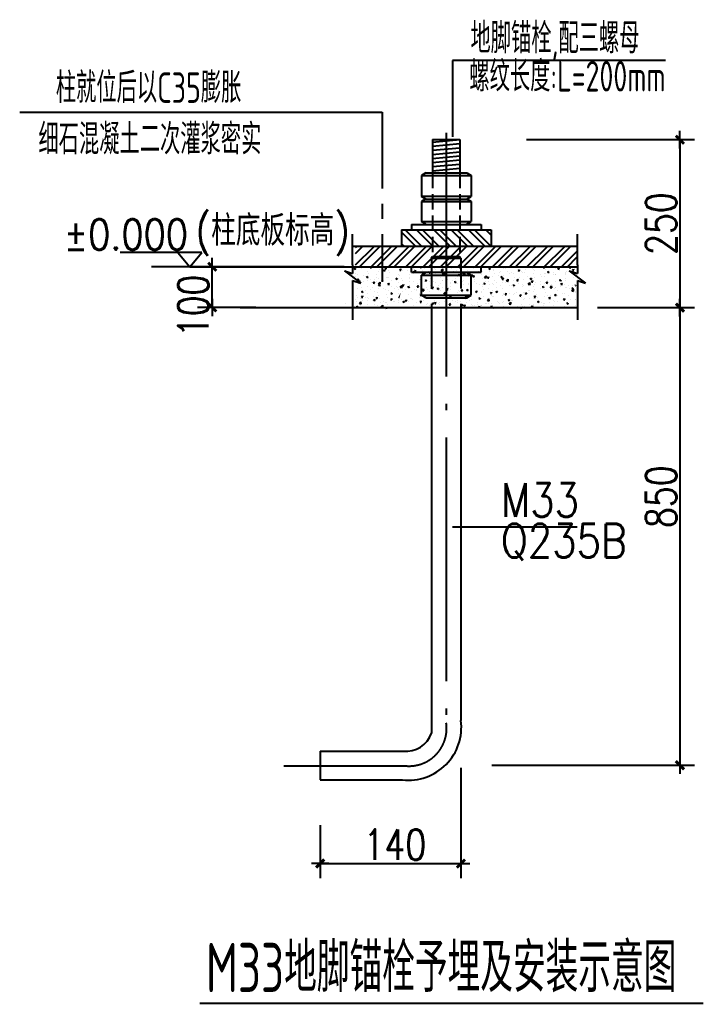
# Model space of a CAD drawing. Extents: x 2303022 to 2899168, y 17226141 to 18257813.
# Drawn here: x 2630434 to 2641665, y 18082019 to 18098175 of the extents above; entities that cross this region are included whole.
import ezdxf
from ezdxf.enums import TextEntityAlignment as Align

# ---------------------------------------------------------------- set-up
doc = ezdxf.new("R2010")
doc.units = 0
doc.header["$LTSCALE"] = 1000
doc.header["$MEASUREMENT"] = 0
for name, pattern in [('CENTER', [2, 1.25, -0.25, 0.25, -0.25]), ('CENTER3', [5, 4, -0.45, 0.1, -0.45]), ('DASH', [0.35, 0.25, -0.1]), ('DASHED', [0.75, 0.5, -0.25])]:
    doc.linetypes.add(name, pattern=pattern)
for name, color, linetype in [('1', 7, 'Continuous'), ('9', 7, 'Continuous'), ('DIMS', 3, 'Continuous'), ('HIDEN', 5, 'DASHED'), ('LAYER3', 3, 'CENTER'), ('PUB_DIM', 161, 'Continuous'), ('PUB_TEXT', 7, 'Continuous')]:
    doc.layers.add(name, color=color, linetype=linetype)
doc.styles.add('_HZDX', font='txt.shx', dxfattribs={"width": 0.8, "bigfont": 'HZDX.shx'})
doc.styles.add('_HZTXT', font='txt.shx', dxfattribs={"width": 0.8, "bigfont": 'hztxt.shx'})
doc.styles.add('TSSD_REIN', font='tssdeng.shx', dxfattribs={"width": 0.7, "bigfont": 'tssdchn.shx'})

# ---------------------------------------------------------------- blocks, each defined once
blk = doc.blocks.new('_DIMX')
blk.add_line((-150, 0), (150, 0))
at = {"const_width": 50}
blk.add_lwpolyline([(-70, -70), (70, 70)], dxfattribs=at)
blk = doc.blocks.new('*X26')
at = {"color": 0}
for p, q in [((371.2, 714.86), (374.74, 718.39)), ((371.2, 717.69), (371.91, 718.39)), ((372.15, 714.39), (376.15, 718.39)), ((374.98, 714.39), (378.98, 718.39)), ((376.4, 714.39), (380.4, 718.39)), ((379.23, 714.39), (383.23, 718.39)), ((380.64, 714.39), (384.64, 718.39)), ((383.47, 714.39), (387.47, 718.39)), ((384.88, 714.39), (388.88, 718.39)), ((387.71, 714.39), (391.71, 718.39)), ((389.13, 714.39), (393.13, 718.39)), ((391.95, 714.39), (393.2, 715.64))]:
    blk.add_line(p, q, dxfattribs=at)
blk = doc.blocks.new('*X25')
at = {"color": 0}
for p, q in [((405.35, 732.04), (409.83, 736.51)), ((405.35, 736.28), (405.59, 736.51)), ((405.35, 734.87), (407, 736.51)), ((406.24, 731.51), (411.24, 736.51)), ((409.07, 731.51), (414.07, 736.51)), ((410.49, 731.51), (415.49, 736.51)), ((413.31, 731.51), (418.31, 736.51)), ((414.73, 731.51), (419.73, 736.51)), ((417.56, 731.51), (422.56, 736.51)), ((418.97, 731.51), (423.97, 736.51)), ((421.8, 731.51), (426.8, 736.51)), ((423.21, 731.51), (428.21, 736.51)), ((426.04, 731.51), (431.04, 736.51)), ((427.46, 731.51), (432.46, 736.51)), ((430.29, 731.51), (435.29, 736.51)), ((431.7, 731.51), (436.7, 736.51)), ((434.53, 731.51), (439.53, 736.51)), ((435.94, 731.51), (440.94, 736.51)), ((438.77, 731.51), (443.77, 736.51)), ((440.18, 731.51), (445.18, 736.51)), ((443.01, 731.51), (448.01, 736.51)), ((444.43, 731.51), (449.43, 736.51)), ((447.26, 731.51), (452.26, 736.51)), ((448.67, 731.51), (453.67, 736.51)), ((451.5, 731.51), (456.5, 736.51)), ((452.91, 731.51), (457.91, 736.51)), ((455.74, 731.51), (459.66, 735.43)), ((457.16, 731.51), (459.66, 734.01))]:
    blk.add_line(p, q, dxfattribs=at)
blk = doc.blocks.new('ARROW')
at = {"layer": 'DIMS'}
blk.add_solid([(0, 0), (1.5, 0.2), (1.5, -0.2)], dxfattribs=at)
blk = doc.blocks.new('BROKENTAG')
at = {"layer": 'DIMS'}
for p, q in [((-0.85, 0), (-3, 0)), ((1.5, 2), (-1.5, -2)), ((-0.85, 0), (-1.5, -2)), ((1.5, 2), (0.85, 0)), ((3, 0), (0.85, 0))]:
    blk.add_line(p, q, dxfattribs=at)

msp = doc.modelspace()

# ---------------------------------------------------------------- linework, layer by layer
at = {"color": 0}
for p, q in [((2635922, 18094086.4), (2635945.4, 18094095.4)), ((2635922, 18094086.4), (2635938.6, 18094075.2)), ((2635938.7, 18094075.2), (2635945.4, 18094095.4)), ((2635980.4, 18094101.9), (2635980.4, 18094101.9)), ((2636035.9, 18094087.8), (2636035.9, 18094087.8)), ((2636053.5, 18094109.9), (2636053.5, 18094109.9)), ((2636162.8, 18094104.5), (2636162.8, 18094104.5)), ((2636188.1, 18094107.3), (2636190.5, 18094110.1)), ((2636188.1, 18094107.3), (2636208.1, 18094105.5)), ((2636208.1, 18094105.5), (2636207.3, 18094110.1)), ((2636428.3, 18094086.2), (2636444.4, 18094105.5)), ((2636428.3, 18094086.2), (2636448.3, 18094084.5)), ((2636448.3, 18094084.5), (2636444.5, 18094105.5)), ((2636524.3, 18094103.4), (2636524.3, 18094103.4)), ((2636663.2, 18094084.2), (2636663.2, 18094084.2)), ((2636668.5, 18094065.2), (2636684.6, 18094084.5)), ((2636688.5, 18094063.4), (2636684.7, 18094084.4)), ((2636713.7, 18094104.1), (2636713.7, 18094104.1)), ((2636832.4, 18094105.6), (2636832.4, 18094105.6)), ((2636892.5, 18094096.5), (2636892.5, 18094096.5)), ((2637011.8, 18094110.1), (2637019.4, 18094108.9)), ((2637019.4, 18094108.9), (2637019.3, 18094110.1)), ((2637071.3, 18094088.9), (2637071.3, 18094088.9)), ((2637238.1, 18094086.8), (2637238.1, 18094086.8)), ((2637347, 18094058.1), (2637373.1, 18094085.3)), ((2637376.8, 18094053.4), (2637373.1, 18094085.2)), ((2637517.3, 18094089.4), (2637517.3, 18094089.4)), ((2637652.9, 18094110.1), (2637663.8, 18094102.7)), ((2637663.9, 18094102.7), (2637666.3, 18094110.1)), ((2637886.7, 18094090.5), (2637886.7, 18094090.5)), ((2637970.6, 18094101.6), (2637970.6, 18094101.6)), ((2638128.4, 18094087.2), (2638151.9, 18094096.2)), ((2638128.4, 18094087.2), (2638145.1, 18094075.9)), ((2638145.1, 18094075.9), (2638151.9, 18094096.1)), ((2638369.3, 18094093), (2638369.3, 18094093)), ((2638396.1, 18094088.1), (2638396.1, 18094088.1)), ((2638853.6, 18094097.3), (2638853.6, 18094097.3)), ((2639024, 18094107), (2639026.6, 18094110.1)), ((2639024, 18094107), (2639044, 18094105.2)), ((2639044.1, 18094105.2), (2639043.2, 18094110.1)), ((2639226.2, 18094100.4), (2639226.2, 18094100.4)), ((2639264.2, 18094086), (2639280.3, 18094105.2)), ((2639264.2, 18094086), (2639284.2, 18094084.2)), ((2639284.3, 18094084.2), (2639280.4, 18094105.2)), ((2639447, 18094107.2), (2639449.8, 18094110.1)), ((2639447, 18094107.2), (2639476.8, 18094102.5)), ((2639476.8, 18094102.5), (2639476, 18094110.1)), ((2639504.4, 18094064.9), (2639520.5, 18094084.2)), ((2639524.5, 18094063.2), (2639520.6, 18094084.2)), ((2635933.5, 18093963.1), (2635933.5, 18093963.1)), ((2635938.4, 18094002.8), (2635938.4, 18094002.8)), ((2635947.8, 18093955.8), (2635947.8, 18093955.8)), ((2635952.1, 18094076.8), (2635952.1, 18094076.8)), ((2635961.8, 18093898.2), (2635987.9, 18093925.3)), ((2635976.3, 18093990.5), (2635976.3, 18093990.5)), ((2635991.6, 18093893.5), (2635987.9, 18093925.3)), ((2636074.7, 18093972.5), (2636074.7, 18093972.5)), ((2636112.2, 18093955.6), (2636112.2, 18093955.6)), ((2636121.9, 18093951.6), (2636145.3, 18093960.6)), ((2636121.9, 18093951.6), (2636138.5, 18093940.4)), ((2636133.7, 18094036.3), (2636133.7, 18094036.3)), ((2636138.6, 18093940.3), (2636145.3, 18093960.6)), ((2636148.2, 18094014), (2636148.2, 18094014)), ((2636286.2, 18094000.3), (2636286.2, 18094000.3)), ((2636291, 18093948), (2636291, 18093948)), ((2636313.3, 18093924), (2636313.3, 18093924)), ((2636317.4, 18094035.5), (2636317.4, 18094035.5)), ((2636329, 18094069.9), (2636329, 18094069.9)), ((2636370, 18094011.3), (2636370, 18094011.3)), ((2636403.2, 18094059.6), (2636426.7, 18094068.6)), ((2636403.2, 18094059.6), (2636419.9, 18094048.4)), ((2636419.9, 18094048.4), (2636426.7, 18094068.6)), ((2636456.9, 18093952.7), (2636456.9, 18093952.7)), ((2636469.8, 18093940.5), (2636469.8, 18093940.5)), ((2636487.2, 18093949.1), (2636487.2, 18093949.1)), ((2636491.3, 18094060.6), (2636491.3, 18094060.6)), ((2636496.8, 18094028), (2636496.8, 18094028)), ((2636603.1, 18093924.8), (2636626.6, 18093933.8)), ((2636603.1, 18093924.8), (2636619.8, 18093913.5)), ((2636619.8, 18093913.5), (2636626.6, 18093933.8)), ((2636620.2, 18093923.8), (2636620.2, 18093923.8)), ((2636648.5, 18093932.9), (2636648.5, 18093932.9)), ((2636652.2, 18093986.2), (2636652.2, 18093986.2)), ((2636659.2, 18093972.7), (2636659.2, 18093972.7)), ((2636668.5, 18094065.2), (2636688.5, 18094063.5)), ((2636704.1, 18093934.8), (2636704.1, 18093934.8)), ((2636708.3, 18094055.9), (2636708.3, 18094055.9)), ((2636792.2, 18094066.9), (2636792.2, 18094066.9)), ((2636827.3, 18093925.4), (2636827.3, 18093925.4)), ((2636828.3, 18093994.1), (2636828.3, 18093994.1)), ((2636830.9, 18093951.5), (2636830.9, 18093951.5)), ((2636847.5, 18094019.7), (2636847.5, 18094019.7)), ((2636884.5, 18094032.8), (2636908, 18094041.8)), ((2636884.5, 18094032.8), (2636901.2, 18094021.6)), ((2636901.2, 18094021.5), (2636908, 18094041.8)), ((2636908.7, 18094044.2), (2636924.8, 18094063.4)), ((2636908.7, 18094044.2), (2636928.7, 18094042.5)), ((2636919, 18094083.6), (2636919, 18094083.6)), ((2636928.7, 18094042.4), (2636924.9, 18094063.4)), ((2637002.3, 18094019.2), (2637002.3, 18094019.2)), ((2637042.4, 18093979.4), (2637042.4, 18093979.4)), ((2637042.8, 18094053.2), (2637042.8, 18094053.2)), ((2637126.2, 18093990.4), (2637126.2, 18093990.4)), ((2637148.9, 18094023.2), (2637165, 18094042.4)), ((2637148.9, 18094023.2), (2637168.9, 18094021.4)), ((2637168.9, 18094021.4), (2637165.1, 18094042.4)), ((2637170.1, 18093931.3), (2637170.1, 18093931.3)), ((2637174.2, 18094042.8), (2637174.2, 18094042.8)), ((2637250.1, 18094081.4), (2637250.1, 18094081.4)), ((2637253.1, 18094007.1), (2637253.1, 18094007.1)), ((2637339.3, 18093952.8), (2637339.3, 18093952.8)), ((2637343.4, 18094064.3), (2637343.4, 18094064.3)), ((2637347, 18094058.1), (2637376.8, 18094053.5)), ((2637365.8, 18094006), (2637389.2, 18094015)), ((2637365.8, 18094006), (2637382.4, 18093994.7)), ((2637382.5, 18093994.7), (2637389.3, 18094014.9)), ((2637389.1, 18094002.2), (2637405.2, 18094021.4)), ((2637389.1, 18094002.2), (2637409.1, 18094000.4)), ((2637409.1, 18094000.4), (2637405.3, 18094021.4)), ((2637428.8, 18094073.8), (2637428.8, 18094073.8)), ((2637464.6, 18094035), (2637464.6, 18094035)), ((2637513.2, 18093977.9), (2637513.2, 18093977.9)), ((2637548.4, 18094046), (2637548.4, 18094046)), ((2637587.1, 18093930.6), (2637587.1, 18093930.6)), ((2637607.6, 18094066.3), (2637607.6, 18094066.3)), ((2637614.9, 18093954), (2637614.9, 18093954)), ((2637629.3, 18093981.2), (2637645.4, 18094000.4)), ((2637629.3, 18093981.2), (2637649.3, 18093979.4)), ((2637649.3, 18093979.4), (2637645.5, 18094000.4)), ((2637675.2, 18094062.7), (2637675.2, 18094062.7)), ((2637685.2, 18094001.5), (2637685.2, 18094001.5)), ((2637704.4, 18094002.7), (2637730.5, 18094029.8)), ((2637704.4, 18094002.7), (2637734.2, 18093998)), ((2637734.2, 18093998), (2637730.5, 18094029.8)), ((2637786.4, 18094058.7), (2637786.4, 18094058.7)), ((2637798.6, 18093958.5), (2637798.6, 18093958.5)), ((2637810.2, 18093987.5), (2637810.2, 18093987.5)), ((2637847.1, 18093979.2), (2637870.5, 18093988.2)), ((2637847.1, 18093979.2), (2637863.7, 18093967.9)), ((2637854.3, 18094022.9), (2637854.3, 18094022.9)), ((2637863.7, 18093967.9), (2637870.5, 18093988.1)), ((2637869.5, 18093960.1), (2637885.6, 18093979.4)), ((2637869.5, 18093960.1), (2637889.5, 18093958.4)), ((2637882.5, 18093969.5), (2637882.5, 18093969.5)), ((2637889.5, 18093958.4), (2637885.7, 18093979.4)), ((2637965.1, 18094051.2), (2637965.1, 18094051.2)), ((2638005.5, 18094021), (2638005.5, 18094021)), ((2638009.3, 18093986.2), (2638009.3, 18093986.2)), ((2638024.2, 18093936.5), (2638024.2, 18093936.5)), ((2638028.2, 18094048), (2638028.2, 18094048)), ((2638061.8, 18093947.2), (2638087.9, 18093974.4)), ((2638061.8, 18093947.2), (2638091.6, 18093942.6)), ((2638085.7, 18093947.5), (2638085.7, 18093947.5)), ((2638091.6, 18093942.6), (2638087.9, 18093974.4)), ((2638109.7, 18093939.1), (2638125.8, 18093958.4)), ((2638109.7, 18093939.1), (2638129.7, 18093937.4)), ((2638129.7, 18093937.4), (2638125.9, 18093958.4)), ((2638143.9, 18094043.6), (2638143.9, 18094043.6)), ((2638196.1, 18093960.1), (2638196.1, 18093960.1)), ((2638200.2, 18094071.6), (2638200.2, 18094071.6)), ((2638200.8, 18094054.6), (2638200.8, 18094054.6)), ((2638220.8, 18094014), (2638220.8, 18094014)), ((2638281, 18093981), (2638281, 18093981)), ((2638304.6, 18094025.1), (2638304.6, 18094025.1)), ((2638322.7, 18094036.1), (2638322.7, 18094036.1)), ((2638328.3, 18093952.3), (2638351.8, 18093961.3)), ((2638328.3, 18093952.3), (2638345, 18093941.1)), ((2638345, 18093941.1), (2638351.8, 18093961.3)), ((2638349.9, 18093918.1), (2638366, 18093937.4)), ((2638365.3, 18093981.5), (2638365.3, 18093981.5)), ((2638369.9, 18093916.3), (2638366.1, 18093937.3)), ((2638431.4, 18094041.8), (2638431.4, 18094041.8)), ((2638476.3, 18094014.6), (2638476.3, 18094014.6)), ((2638501.4, 18094028.5), (2638501.4, 18094028.5)), ((2638539.2, 18094006.7), (2638539.2, 18094006.7)), ((2638554.8, 18093937.5), (2638554.8, 18093937.5)), ((2638609.7, 18094060.3), (2638633.1, 18094069.3)), ((2638609.7, 18094060.3), (2638626.4, 18094049.1)), ((2638626.4, 18094049.1), (2638633.2, 18094069.3)), ((2638638.7, 18093948.6), (2638638.7, 18093948.6)), ((2638642.9, 18094069.6), (2638642.9, 18094069.6)), ((2638671.6, 18094048.1), (2638671.6, 18094048.1)), ((2638680.2, 18094021), (2638680.2, 18094021)), ((2638711.1, 18094030.2), (2638711.1, 18094030.2)), ((2638726.8, 18094080.6), (2638726.8, 18094080.6)), ((2638765.5, 18093965.3), (2638765.5, 18093965.3)), ((2638799.5, 18093930.9), (2638799.5, 18093930.9)), ((2638809.6, 18093925.5), (2638833, 18093934.5)), ((2638809.6, 18093925.5), (2638826.3, 18093914.3)), ((2638826.3, 18093914.3), (2638833.1, 18093934.5)), ((2638859, 18094013.4), (2638859, 18094013.4)), ((2638866.9, 18094081.6), (2638866.9, 18094081.6)), ((2638876.2, 18093940.2), (2638876.2, 18093940.2)), ((2638880.3, 18094051.7), (2638880.3, 18094051.7)), ((2638977, 18093993.1), (2638977, 18093993.1)), ((2638994.8, 18093964.4), (2638994.8, 18093964.4)), ((2639037.7, 18094005.9), (2639037.7, 18094005.9)), ((2639050.2, 18093965.3), (2639050.2, 18093965.3)), ((2639054.2, 18094076.8), (2639054.2, 18094076.8)), ((2639060.8, 18094004.1), (2639060.8, 18094004.1)), ((2639091, 18094033.5), (2639114.4, 18094042.5)), ((2639091, 18094033.5), (2639107.6, 18094022.3)), ((2639107.7, 18094022.3), (2639114.5, 18094042.5)), ((2639187.7, 18094020.8), (2639187.7, 18094020.8)), ((2639190.1, 18093997.9), (2639190.1, 18093997.9)), ((2639216.5, 18093998.3), (2639216.5, 18093998.3)), ((2639222.1, 18093988.9), (2639222.1, 18093988.9)), ((2639385.4, 18094031.5), (2639385.4, 18094031.5)), ((2639391.3, 18094010.3), (2639391.3, 18094010.3)), ((2639394.9, 18093927.6), (2639394.9, 18093927.6)), ((2639395.3, 18093990.8), (2639395.3, 18093990.8)), ((2639399.2, 18094048.7), (2639399.2, 18094048.7)), ((2639483, 18094059.7), (2639483, 18094059.7)), ((2639504.4, 18094064.9), (2639524.4, 18094063.2)), ((2639521.7, 18093944.3), (2639521.7, 18093944.3)), ((2635961.8, 18093898.2), (2635991.6, 18093893.5)), ((2635968.1, 18093767.5), (2635968.1, 18093767.5)), ((2635972.2, 18093879), (2635972.2, 18093879)), ((2635986.6, 18093840.4), (2635986.6, 18093840.4)), ((2635994.3, 18093876.4), (2636010.5, 18093895.6)), ((2635994.3, 18093876.4), (2636014.4, 18093874.6)), ((2636004.1, 18093918.2), (2636004.1, 18093918.2)), ((2636014.4, 18093874.6), (2636010.5, 18093895.6)), ((2636045.6, 18093785.4), (2636045.6, 18093785.4)), ((2636066.3, 18093885.6), (2636066.3, 18093885.6)), ((2636140.1, 18093791.1), (2636140.1, 18093791.1)), ((2636144.1, 18093902.6), (2636144.1, 18093902.6)), ((2636182.8, 18093910.6), (2636182.8, 18093910.6)), ((2636198.1, 18093868.2), (2636198.1, 18093868.2)), ((2636224.4, 18093777.8), (2636224.4, 18093777.8)), ((2636234.5, 18093855.4), (2636250.7, 18093874.6)), ((2636234.5, 18093855.4), (2636254.6, 18093853.6)), ((2636254.6, 18093853.6), (2636250.7, 18093874.6)), ((2636261.6, 18093919.1), (2636261.6, 18093919.1)), ((2636281.9, 18093879.3), (2636281.9, 18093879.3)), ((2636309.2, 18093812.5), (2636309.2, 18093812.5)), ((2636319.2, 18093842.7), (2636345.3, 18093869.9)), ((2636319.2, 18093842.7), (2636349, 18093838.1)), ((2636320.6, 18093763.9), (2636320.6, 18093763.9)), ((2636321.8, 18093816.8), (2636345.2, 18093825.8)), ((2636321.8, 18093816.8), (2636338.4, 18093805.5)), ((2636338.4, 18093805.5), (2636345.2, 18093825.7)), ((2636349, 18093838.1), (2636345.3, 18093869.9)), ((2636361.6, 18093903.1), (2636361.6, 18093903.1)), ((2636403.1, 18093770.3), (2636403.1, 18093770.3)), ((2636408.7, 18093896), (2636408.7, 18093896)), ((2636474.7, 18093834.3), (2636490.9, 18093853.6)), ((2636474.7, 18093834.3), (2636494.8, 18093832.6)), ((2636483.2, 18093837.6), (2636483.2, 18093837.6)), ((2636494.8, 18093832.6), (2636490.9, 18093853.6)), ((2636532.1, 18093791.7), (2636532.1, 18093791.7)), ((2636540.4, 18093895.5), (2636540.4, 18093895.5)), ((2636581.9, 18093762.7), (2636581.9, 18093762.7)), ((2636616, 18093802.8), (2636616, 18093802.8)), ((2636638.4, 18093786.4), (2636638.4, 18093786.4)), ((2636655.1, 18093861.2), (2636655.1, 18093861.2)), ((2636676.6, 18093787.3), (2636702.7, 18093814.5)), ((2636676.6, 18093787.3), (2636706.4, 18093782.7)), ((2636706.4, 18093782.7), (2636702.7, 18093814.5)), ((2636714.9, 18093813.3), (2636731.1, 18093832.6)), ((2636714.9, 18093813.3), (2636735, 18093811.6)), ((2636719.1, 18093887.9), (2636719.1, 18093887.9)), ((2636735, 18093811.6), (2636731.1, 18093832.5)), ((2636742.8, 18093819.5), (2636742.8, 18093819.5)), ((2636803, 18093789.9), (2636826.5, 18093799)), ((2636803, 18093789.9), (2636819.7, 18093778.7)), ((2636819.7, 18093778.7), (2636826.5, 18093798.9)), ((2636820.2, 18093771.2), (2636820.2, 18093771.2)), ((2636824.3, 18093882.6), (2636824.3, 18093882.6)), ((2636833.7, 18093819.9), (2636833.7, 18093819.9)), ((2636897.9, 18093880.4), (2636897.9, 18093880.4)), ((2636954.3, 18093847.3), (2636954.3, 18093847.3)), ((2636955.1, 18093792.3), (2636971.3, 18093811.5)), ((2636955.1, 18093792.3), (2636975.2, 18093790.6)), ((2636975.2, 18093790.5), (2636971.3, 18093811.5)), ((2636994.1, 18093796.3), (2636994.1, 18093796.3)), ((2636998.2, 18093907.8), (2636998.2, 18093907.8)), ((2637006.1, 18093917.8), (2637006.1, 18093917.8)), ((2637029, 18093853.4), (2637029, 18093853.4)), ((2637038.1, 18093858.3), (2637038.1, 18093858.3)), ((2637076.7, 18093872.8), (2637076.7, 18093872.8)), ((2637084.4, 18093898), (2637107.9, 18093907)), ((2637084.4, 18093898), (2637101.1, 18093886.7)), ((2637101.1, 18093886.7), (2637107.9, 18093906.9)), ((2637109.2, 18093779.9), (2637109.2, 18093779.9)), ((2637165, 18093875), (2637165, 18093875)), ((2637166.1, 18093819.9), (2637166.1, 18093819.9)), ((2637184.8, 18093910.3), (2637184.8, 18093910.3)), ((2637195.3, 18093771.3), (2637211.5, 18093790.5)), ((2637195.3, 18093771.3), (2637215.4, 18093769.5)), ((2637215.4, 18093769.5), (2637211.5, 18093790.5)), ((2637224.3, 18093886.9), (2637224.3, 18093886.9)), ((2637255.4, 18093865.3), (2637255.4, 18093865.3)), ((2637284.3, 18093763.1), (2637307.7, 18093772.1)), ((2637284.3, 18093763.1), (2637301, 18093751.9)), ((2637288.4, 18093770.8), (2637288.4, 18093770.8)), ((2637301, 18093751.9), (2637307.8, 18093772.1)), ((2637304.5, 18093813.4), (2637304.5, 18093813.4)), ((2637335.2, 18093841.3), (2637335.2, 18093841.3)), ((2637363.6, 18093902.7), (2637363.6, 18093902.7)), ((2637372.2, 18093781.8), (2637372.2, 18093781.8)), ((2637376.5, 18093902.9), (2637376.5, 18093902.9)), ((2637419.6, 18093920.5), (2637419.6, 18093920.5)), ((2637434.2, 18093857.7), (2637434.2, 18093857.7)), ((2637435.5, 18093750.3), (2637451.7, 18093769.5)), ((2637455.6, 18093748.5), (2637451.7, 18093769.5)), ((2637460.3, 18093913.9), (2637460.3, 18093913.9)), ((2637499, 18093798.5), (2637499, 18093798.5)), ((2637499.8, 18093846.9), (2637499.8, 18093846.9)), ((2637509.1, 18093866.4), (2637509.1, 18093866.4)), ((2637542.4, 18093895.2), (2637542.4, 18093895.2)), ((2637565.7, 18093871.1), (2637589.1, 18093880.1)), ((2637565.7, 18093871.1), (2637582.3, 18093859.9)), ((2637582.4, 18093859.9), (2637589.2, 18093880.1)), ((2637613, 18093850.2), (2637613, 18093850.2)), ((2637677, 18093778.5), (2637677, 18093778.5)), ((2637681.1, 18093890), (2637681.1, 18093890)), ((2637695.1, 18093880.5), (2637695.1, 18093880.5)), ((2637710.5, 18093826.4), (2637710.5, 18093826.4)), ((2637721.1, 18093887.6), (2637721.1, 18093887.6)), ((2637791.8, 18093842.6), (2637791.8, 18093842.6)), ((2637794.4, 18093837.4), (2637794.4, 18093837.4)), ((2637823, 18093763.3), (2637823, 18093763.3)), ((2637846.2, 18093799.9), (2637846.2, 18093799.9)), ((2637850.2, 18093911.4), (2637850.2, 18093911.4)), ((2637890.4, 18093914), (2637890.4, 18093914)), ((2637899.9, 18093880.1), (2637899.9, 18093880.1)), ((2637921.2, 18093854.1), (2637921.2, 18093854.1)), ((2637970.5, 18093835.1), (2637970.5, 18093835.1)), ((2638018.3, 18093796.8), (2638018.3, 18093796.8)), ((2638020.1, 18093825), (2638020.1, 18093825)), ((2638046.9, 18093844.3), (2638070.4, 18093853.3)), ((2638046.9, 18093844.3), (2638063.6, 18093833.1)), ((2638063.6, 18093833.1), (2638070.4, 18093853.3)), ((2638078.7, 18093872.5), (2638078.7, 18093872.5)), ((2638128.4, 18093760.9), (2638128.4, 18093760.9)), ((2638132.7, 18093881.9), (2638132.7, 18093881.9)), ((2638149.3, 18093827.5), (2638149.3, 18093827.5)), ((2638192, 18093848.6), (2638192, 18093848.6)), ((2638213.6, 18093830.3), (2638213.6, 18093830.3)), ((2638216.5, 18093893), (2638216.5, 18093893)), ((2638255.3, 18093777.6), (2638255.3, 18093777.6)), ((2638257.5, 18093865), (2638257.5, 18093865)), ((2638328.1, 18093820), (2638328.1, 18093820)), ((2638343.4, 18093909.7), (2638343.4, 18093909.7)), ((2638349.9, 18093918.1), (2638369.9, 18093916.4)), ((2638361.2, 18093870.1), (2638361.2, 18093870.1)), ((2638408.9, 18093863.8), (2638408.9, 18093863.8)), ((2638419.2, 18093891.8), (2638445.3, 18093919)), ((2638419.2, 18093891.8), (2638449, 18093887.2)), ((2638436.2, 18093857.4), (2638436.2, 18093857.4)), ((2638449, 18093887.2), (2638445.3, 18093919)), ((2638466.7, 18093805.4), (2638466.7, 18093805.4)), ((2638506.8, 18093812.4), (2638506.8, 18093812.4)), ((2638528.2, 18093817.5), (2638551.7, 18093826.5)), ((2638528.2, 18093817.5), (2638544.9, 18093806.3)), ((2638531.1, 18093783.7), (2638531.1, 18093783.7)), ((2638535.1, 18093895.2), (2638535.1, 18093895.2)), ((2638544.9, 18093806.2), (2638551.7, 18093826.5)), ((2638550.6, 18093816.5), (2638550.6, 18093816.5)), ((2638590.1, 18093897.1), (2638606.2, 18093916.3)), ((2638590.1, 18093897.1), (2638610.1, 18093895.4)), ((2638604.2, 18093897.4), (2638604.2, 18093897.4)), ((2638610.1, 18093895.3), (2638606.3, 18093916.3)), ((2638615, 18093849.8), (2638615, 18093849.8)), ((2638677.4, 18093833.2), (2638677.4, 18093833.2)), ((2638685.6, 18093804.9), (2638685.6, 18093804.9)), ((2638703, 18093807.3), (2638703, 18093807.3)), ((2638707.1, 18093918.8), (2638707.1, 18093918.8)), ((2638776.6, 18093836.4), (2638802.7, 18093863.6)), ((2638776.6, 18093836.4), (2638806.4, 18093831.7)), ((2638793.8, 18093842.3), (2638793.8, 18093842.3)), ((2638806.4, 18093831.7), (2638802.7, 18093863.5)), ((2638830.3, 18093876.1), (2638846.4, 18093895.3)), ((2638830.3, 18093876.1), (2638850.3, 18093874.3)), ((2638850.3, 18093874.3), (2638846.5, 18093895.3)), ((2638864.4, 18093797.3), (2638864.4, 18093797.3)), ((2638872.2, 18093828.7), (2638872.2, 18093828.7)), ((2638888.9, 18093861), (2638888.9, 18093861)), ((2638972.5, 18093834.7), (2638972.5, 18093834.7)), ((2638972.7, 18093872.1), (2638972.7, 18093872.1)), ((2638981, 18093764.6), (2638981, 18093764.6)), ((2639009.5, 18093790.7), (2639032.9, 18093799.7)), ((2639009.5, 18093790.7), (2639026.1, 18093779.4)), ((2639026.2, 18093779.4), (2639033, 18093799.7)), ((2639043.1, 18093789.8), (2639043.1, 18093789.8)), ((2639046.1, 18093853.8), (2639046.1, 18093853.8)), ((2639070.5, 18093855.1), (2639086.6, 18093874.3)), ((2639070.5, 18093855.1), (2639090.5, 18093853.3)), ((2639090.5, 18093853.3), (2639086.7, 18093874.3)), ((2639099.6, 18093888.8), (2639099.6, 18093888.8)), ((2639134, 18093780.9), (2639160.1, 18093808.1)), ((2639134, 18093780.9), (2639163.8, 18093776.3)), ((2639151.3, 18093827.2), (2639151.3, 18093827.2)), ((2639163.8, 18093776.3), (2639160.1, 18093808.1)), ((2639176.3, 18093798.1), (2639176.3, 18093798.1)), ((2639214, 18093765.9), (2639214, 18093765.9)), ((2639218, 18093877.4), (2639218, 18093877.4)), ((2639221.9, 18093782.2), (2639221.9, 18093782.2)), ((2639223, 18093784.5), (2639223, 18093784.5)), ((2639290.9, 18093898.7), (2639314.3, 18093907.7)), ((2639290.9, 18093898.7), (2639307.5, 18093887.5)), ((2639306.8, 18093795.6), (2639306.8, 18093795.6)), ((2639307.6, 18093887.4), (2639314.4, 18093907.7)), ((2639310.7, 18093834.1), (2639326.8, 18093853.3)), ((2639310.7, 18093834.1), (2639330.7, 18093832.3)), ((2639311.1, 18093916.6), (2639311.1, 18093916.6)), ((2639330.7, 18093832.3), (2639326.9, 18093853.3)), ((2639330.1, 18093819.6), (2639330.1, 18093819.6)), ((2639371.6, 18093831.6), (2639371.6, 18093831.6)), ((2639383.1, 18093787.4), (2639383.1, 18093787.4)), ((2639387.2, 18093898.8), (2639387.2, 18093898.8)), ((2639400.7, 18093774.6), (2639400.7, 18093774.6)), ((2639433.6, 18093812.3), (2639433.6, 18093812.3)), ((2639490.8, 18093763.9), (2639514.2, 18093772.9)), ((2639490.8, 18093763.9), (2639507.4, 18093752.6)), ((2639507.5, 18093752.6), (2639514.2, 18093772.8)), ((2639508.8, 18093812.1), (2639508.8, 18093812.1)), ((2639550.9, 18093813), (2639558.4, 18093822)), ((2639550.9, 18093813), (2639558.4, 18093812.4)), ((2639557, 18093812.5), (2639557, 18093812.5)), ((2635964.1, 18093656), (2635964.1, 18093656)), ((2635980.4, 18093614.2), (2635980.4, 18093614.2)), ((2636021.9, 18093604.1), (2636021.9, 18093604.1)), ((2636040.4, 18093708.8), (2636063.8, 18093717.8)), ((2636040.4, 18093708.8), (2636057, 18093697.5)), ((2636040.8, 18093624.5), (2636057, 18093643.7)), ((2636040.8, 18093624.5), (2636060.8, 18093622.7)), ((2636052.5, 18093685.8), (2636052.5, 18093685.8)), ((2636060.9, 18093622.7), (2636057, 18093643.7)), ((2636057.1, 18093697.5), (2636063.9, 18093717.7)), ((2636105.7, 18093615.1), (2636105.7, 18093615.1)), ((2636110, 18093736.1), (2636110, 18093736.1)), ((2636132.7, 18093612.3), (2636132.7, 18093612.3)), ((2636136, 18093679.6), (2636136, 18093679.6)), ((2636159.2, 18093606.7), (2636159.2, 18093606.7)), ((2636193.8, 18093747.2), (2636193.8, 18093747.2)), ((2636232.5, 18093631.8), (2636232.5, 18093631.8)), ((2636247.8, 18093719.3), (2636247.8, 18093719.3)), ((2636281, 18093603.5), (2636297.2, 18093622.7)), ((2636281, 18093603.5), (2636301, 18093601.7)), ((2636301.1, 18093601.7), (2636297.2, 18093622.7)), ((2636305.2, 18093701), (2636305.2, 18093701)), ((2636328, 18093645.8), (2636328, 18093645.8)), ((2636337.9, 18093599.1), (2636337.9, 18093599.1)), ((2636443.1, 18093752.9), (2636443.1, 18093752.9)), ((2636444, 18093659.6), (2636444, 18093659.6)), ((2636475, 18093614.7), (2636475, 18093614.7)), ((2636479.1, 18093726.1), (2636479.1, 18093726.1)), ((2636521.2, 18093582.4), (2636537.4, 18093601.7)), ((2636521.6, 18093681.9), (2636545.1, 18093690.9)), ((2636521.6, 18093681.9), (2636538.3, 18093670.7)), ((2636523.3, 18093679.3), (2636523.3, 18093679.3)), ((2636527.9, 18093670.7), (2636527.9, 18093670.7)), ((2636541.3, 18093580.7), (2636537.4, 18093601.7)), ((2636538.3, 18093670.7), (2636545.1, 18093690.9)), ((2636647, 18093638.2), (2636647, 18093638.2)), ((2636651, 18093749.7), (2636651, 18093749.7)), ((2636654.7, 18093687.4), (2636654.7, 18093687.4)), ((2636718.6, 18093712.8), (2636718.6, 18093712.8)), ((2636760.7, 18093755.2), (2636760.7, 18093755.2)), ((2636816.1, 18093659.7), (2636816.1, 18093659.7)), ((2636866.2, 18093715.2), (2636866.2, 18093715.2)), ((2636913.9, 18093746.4), (2636913.9, 18093746.4)), ((2636939.4, 18093747.6), (2636939.4, 18093747.6)), ((2636950, 18093726.3), (2636950, 18093726.3)), ((2636988.8, 18093610.9), (2636988.8, 18093610.9)), ((2636990, 18093684.8), (2636990, 18093684.8)), ((2637002.9, 18093655.1), (2637026.4, 18093664.1)), ((2637002.9, 18093655.1), (2637019.6, 18093643.9)), ((2637019.6, 18093643.9), (2637026.4, 18093664.1)), ((2637034, 18093731.9), (2637060.1, 18093759.1)), ((2637034, 18093731.9), (2637063.8, 18093727.2)), ((2637041.8, 18093629.2), (2637041.8, 18093629.2)), ((2637063.8, 18093727.2), (2637060.1, 18093759)), ((2637076.9, 18093742.9), (2637076.9, 18093742.9)), ((2637118.2, 18093740), (2637118.2, 18093740)), ((2637162, 18093708.4), (2637162, 18093708.4)), ((2637200.3, 18093638.7), (2637200.3, 18093638.7)), ((2637237.1, 18093662.7), (2637237.1, 18093662.7)), ((2637284.1, 18093649.7), (2637284.1, 18093649.7)), ((2637297, 18093732.5), (2637297, 18093732.5)), ((2637327.1, 18093618.3), (2637327.1, 18093618.3)), ((2637331.1, 18093729.8), (2637331.1, 18093729.8)), ((2637391.4, 18093676.4), (2637417.5, 18093703.6)), ((2637391.4, 18093676.4), (2637421.2, 18093671.8)), ((2637410.9, 18093666.4), (2637410.9, 18093666.4)), ((2637421.2, 18093671.8), (2637417.5, 18093703.6)), ((2637432.4, 18093696.2), (2637432.4, 18093696.2)), ((2637435.5, 18093750.3), (2637455.6, 18093748.5)), ((2637475.8, 18093724.9), (2637475.8, 18093724.9)), ((2637484.2, 18093628.3), (2637507.6, 18093637.3)), ((2637484.2, 18093628.3), (2637500.8, 18093617.1)), ((2637500.9, 18093617), (2637507.7, 18093637.3)), ((2637501, 18093643.4), (2637501, 18093643.4)), ((2637505.1, 18093754.9), (2637505.1, 18093754.9)), ((2637622.4, 18093694.3), (2637622.4, 18093694.3)), ((2637627.7, 18093729.7), (2637627.7, 18093729.7)), ((2637654.5, 18093717.4), (2637654.5, 18093717.4)), ((2637672.9, 18093667), (2637672.9, 18093667)), ((2637675.7, 18093729.3), (2637691.9, 18093748.5)), ((2637675.7, 18093729.3), (2637695.8, 18093727.5)), ((2637695.8, 18093727.5), (2637691.9, 18093748.5)), ((2637706.3, 18093705.3), (2637706.3, 18093705.3)), ((2637748.8, 18093621), (2637774.9, 18093648.2)), ((2637748.8, 18093621), (2637778.6, 18093616.4)), ((2637765.6, 18093736.3), (2637789, 18093745.3)), ((2637765.6, 18093736.3), (2637782.2, 18093725.1)), ((2637778.6, 18093616.4), (2637774.9, 18093648.2)), ((2637782.3, 18093725.1), (2637789.1, 18093745.3)), ((2637833.1, 18093722), (2637833.1, 18093722)), ((2637833.3, 18093709.8), (2637833.3, 18093709.8)), ((2637842.1, 18093688.5), (2637842.1, 18093688.5)), ((2637915.9, 18093708.3), (2637932.1, 18093727.5)), ((2637915.9, 18093708.3), (2637936, 18093706.5)), ((2637936, 18093706.5), (2637932.1, 18093727.5)), ((2637956.5, 18093617.8), (2637956.5, 18093617.8)), ((2637965.5, 18093601.5), (2637988.9, 18093610.5)), ((2637965.5, 18093601.5), (2637982.1, 18093590.2)), ((2637982.2, 18093590.2), (2637989, 18093610.5)), ((2638012, 18093602.1), (2638012, 18093602.1)), ((2638012.1, 18093702.3), (2638012.1, 18093702.3)), ((2638016, 18093713.6), (2638016, 18093713.6)), ((2638040.3, 18093628.8), (2638040.3, 18093628.8)), ((2638044.6, 18093749.9), (2638044.6, 18093749.9)), ((2638156.1, 18093687.2), (2638172.3, 18093706.5)), ((2638156.1, 18093687.2), (2638176.2, 18093685.5)), ((2638167.2, 18093645.5), (2638167.2, 18093645.5)), ((2638176.2, 18093685.5), (2638172.3, 18093706.5)), ((2638183.9, 18093625.7), (2638183.9, 18093625.7)), ((2638188, 18093737.1), (2638188, 18093737.1)), ((2638190.8, 18093694.7), (2638190.8, 18093694.7)), ((2638199.8, 18093630.5), (2638199.8, 18093630.5)), ((2638246.8, 18093709.5), (2638270.3, 18093718.5)), ((2638246.8, 18093709.5), (2638263.5, 18093698.3)), ((2638263.5, 18093698.2), (2638270.3, 18093718.5)), ((2638353.1, 18093647.1), (2638353.1, 18093647.1)), ((2638357.1, 18093758.6), (2638357.1, 18093758.6)), ((2638369.6, 18093687.2), (2638369.6, 18093687.2)), ((2638378.7, 18093673.4), (2638378.7, 18093673.4)), ((2638395.1, 18093664), (2638395.1, 18093664)), ((2638396.3, 18093666.2), (2638412.5, 18093685.5)), ((2638396.3, 18093666.2), (2638416.4, 18093664.5)), ((2638416.4, 18093664.4), (2638412.5, 18093685.4)), ((2638462.5, 18093684.4), (2638462.5, 18093684.4)), ((2638527, 18093672.2), (2638527, 18093672.2)), ((2638548.4, 18093679.6), (2638548.4, 18093679.6)), ((2638589.3, 18093701.1), (2638589.3, 18093701.1)), ((2638590.4, 18093697.6), (2638590.4, 18093697.6)), ((2638636.5, 18093645.2), (2638652.7, 18093664.4)), ((2638636.5, 18093645.2), (2638656.6, 18093643.5)), ((2638656.6, 18093643.4), (2638652.7, 18093664.4)), ((2638670.6, 18093624), (2638670.6, 18093624)), ((2638698.9, 18093695.8), (2638698.9, 18093695.8)), ((2638727.1, 18093672.1), (2638727.1, 18093672.1)), ((2638728.1, 18093682.7), (2638751.6, 18093691.7)), ((2638728.1, 18093682.7), (2638744.8, 18093671.4)), ((2638744.8, 18093671.4), (2638751.6, 18093691.6)), ((2638785.7, 18093731.1), (2638785.7, 18093731.1)), ((2638796.6, 18093607.9), (2638796.6, 18093607.9)), ((2638800.8, 18093728.9), (2638800.8, 18093728.9)), ((2638864, 18093605.7), (2638864, 18093605.7)), ((2638865.9, 18093657.5), (2638865.9, 18093657.5)), ((2638868.1, 18093717.2), (2638868.1, 18093717.2)), ((2638876.7, 18093624.2), (2638892.9, 18093643.4)), ((2638876.7, 18093624.2), (2638896.8, 18093622.4)), ((2638884.6, 18093740), (2638884.6, 18093740)), ((2638896.8, 18093622.4), (2638892.9, 18093643.4)), ((2638905.9, 18093664.5), (2638905.9, 18093664.5)), ((2638923.4, 18093624.6), (2638923.4, 18093624.6)), ((2639011.5, 18093756.7), (2639011.5, 18093756.7)), ((2639037.9, 18093630.9), (2639037.9, 18093630.9)), ((2639042, 18093742.3), (2639042, 18093742.3)), ((2639061.2, 18093691.1), (2639061.2, 18093691.1)), ((2639084.7, 18093657), (2639084.7, 18093657)), ((2639116.9, 18093603.2), (2639133.1, 18093622.4)), ((2639116.9, 18093603.2), (2639137, 18093601.4)), ((2639137, 18093601.4), (2639133.1, 18093622.4)), ((2639134.9, 18093652.4), (2639134.9, 18093652.4)), ((2639209.4, 18093655.8), (2639232.8, 18093664.9)), ((2639209.4, 18093655.8), (2639226, 18093644.6)), ((2639209.9, 18093654.4), (2639209.9, 18093654.4)), ((2639218.7, 18093663.5), (2639218.7, 18093663.5)), ((2639226.1, 18093644.6), (2639232.9, 18093664.8)), ((2639256.5, 18093724.6), (2639256.5, 18093724.6)), ((2639263.4, 18093649.4), (2639263.4, 18093649.4)), ((2639345.5, 18093680.2), (2639345.5, 18093680.2)), ((2639357.1, 18093582.2), (2639373.3, 18093601.4)), ((2639377.2, 18093580.4), (2639373.3, 18093601.4)), ((2639379, 18093675.9), (2639379, 18093675.9)), ((2639384.4, 18093607.4), (2639384.4, 18093607.4)), ((2639442.2, 18093641.9), (2639442.2, 18093641.9)), ((2639451.8, 18093758.1), (2639451.8, 18093758.1)), ((2639491.4, 18093725.5), (2639517.5, 18093752.7)), ((2639491.4, 18093725.5), (2639521.2, 18093720.9)), ((2639521.2, 18093720.9), (2639517.5, 18093752.7)), ((2639553, 18093701), (2639553, 18093701)), ((2639557, 18093708), (2639557, 18093708)), ((2635271, 18093449.3), (2635271, 18093449.3)), ((2635786.1, 18093519.4), (2635786.1, 18093519.4)), ((2635913.8, 18093444), (2635913.8, 18093444)), ((2635933.8, 18093472), (2635933.8, 18093472)), ((2635937.4, 18093578.8), (2635937.4, 18093578.8)), ((2635958.9, 18093465.9), (2635982.3, 18093474.9)), ((2635958.9, 18093465.9), (2635975.6, 18093454.7)), ((2635960, 18093544.5), (2635960, 18093544.5)), ((2635975.6, 18093454.7), (2635982.4, 18093474.9)), ((2636006.2, 18093516.5), (2636032.3, 18093543.7)), ((2636006.2, 18093516.5), (2636036, 18093511.9)), ((2636017.6, 18093483), (2636017.6, 18093483)), ((2636036, 18093511.9), (2636032.3, 18093543.7)), ((2636051, 18093569.3), (2636051, 18093569.3)), ((2636065.3, 18093461.6), (2636065.3, 18093461.6)), ((2636127.9, 18093456.6), (2636127.9, 18093456.6)), ((2636131.9, 18093568.1), (2636131.9, 18093568.1)), ((2636144.4, 18093499.7), (2636144.4, 18093499.7)), ((2636229.8, 18093561.7), (2636229.8, 18093561.7)), ((2636240.3, 18093573.9), (2636263.7, 18093582.9)), ((2636240.3, 18093573.9), (2636256.9, 18093562.7)), ((2636257, 18093562.7), (2636263.8, 18093582.9)), ((2636260.6, 18093495.1), (2636260.6, 18093495.1)), ((2636297, 18093478.1), (2636297, 18093478.1)), ((2636301.1, 18093589.6), (2636301.1, 18093589.6)), ((2636355.9, 18093527.6), (2636355.9, 18093527.6)), ((2636363.6, 18093461.1), (2636389.7, 18093488.3)), ((2636363.6, 18093461.1), (2636393.4, 18093456.5)), ((2636393.4, 18093456.4), (2636389.7, 18093488.2)), ((2636408.5, 18093554.2), (2636408.5, 18093554.2)), ((2636439.8, 18093538.6), (2636439.8, 18093538.6)), ((2636443.3, 18093440.3), (2636463.6, 18093448.1)), ((2636455.9, 18093528.6), (2636455.9, 18093528.6)), ((2636461, 18093440.3), (2636463.7, 18093448.1)), ((2636470.9, 18093503.2), (2636470.9, 18093503.2)), ((2636516.7, 18093591.6), (2636516.7, 18093591.6)), ((2636521.2, 18093582.4), (2636541.2, 18093580.7)), ((2636566.6, 18093555.3), (2636566.6, 18093555.3)), ((2636587.3, 18093546.6), (2636587.3, 18093546.6)), ((2636642.9, 18093526.8), (2636642.9, 18093526.8)), ((2636651.2, 18093562.1), (2636651.2, 18093562.1)), ((2636690, 18093451), (2636690, 18093451)), ((2636695.5, 18093584), (2636695.5, 18093584)), ((2636721.5, 18093547.1), (2636745, 18093556.1)), ((2636721.5, 18093547.1), (2636738.2, 18093535.9)), ((2636738.2, 18093535.9), (2636745, 18093556.1)), ((2636761.4, 18093561.4), (2636777.6, 18093580.7)), ((2636761.4, 18093561.4), (2636781.4, 18093559.7)), ((2636766.1, 18093539), (2636766.1, 18093539)), ((2636773.8, 18093462.1), (2636773.8, 18093462.1)), ((2636781.5, 18093559.7), (2636777.6, 18093580.6)), ((2636778.1, 18093583.1), (2636778.1, 18093583.1)), ((2636812, 18093548.2), (2636812, 18093548.2)), ((2636846.5, 18093595.7), (2636846.5, 18093595.7)), ((2636861.9, 18093594.2), (2636861.9, 18093594.2)), ((2636874.2, 18093576.5), (2636874.2, 18093576.5)), ((2636900.7, 18093478.8), (2636900.7, 18093478.8)), ((2636944.8, 18093531.5), (2636944.8, 18093531.5)), ((2636981.9, 18093461.8), (2636981.9, 18093461.8)), ((2636986, 18093573.3), (2636986, 18093573.3)), ((2637001.6, 18093540.4), (2637017.8, 18093559.7)), ((2637001.6, 18093540.4), (2637021.6, 18093538.7)), ((2637021.7, 18093538.6), (2637017.8, 18093559.6)), ((2637053, 18093568.9), (2637053, 18093568.9)), ((2637112.2, 18093506.6), (2637112.2, 18093506.6)), ((2637123.6, 18093523.9), (2637123.6, 18093523.9)), ((2637153.8, 18093485.4), (2637153.8, 18093485.4)), ((2637157.9, 18093596.9), (2637157.9, 18093596.9)), ((2637196, 18093517.7), (2637196, 18093517.7)), ((2637202.8, 18093520.3), (2637226.3, 18093529.3)), ((2637202.8, 18093520.3), (2637219.5, 18093509.1)), ((2637219.5, 18093509), (2637226.3, 18093529.3)), ((2637223.3, 18093462.9), (2637223.3, 18093462.9)), ((2637231.8, 18093561.4), (2637231.8, 18093561.4)), ((2637241.8, 18093519.4), (2637258, 18093538.6)), ((2637241.8, 18093519.4), (2637261.8, 18093517.6)), ((2637261.9, 18093517.6), (2637258, 18093538.6)), ((2637302.4, 18093516.4), (2637302.4, 18093516.4)), ((2637322.8, 18093534.4), (2637322.8, 18093534.4)), ((2637323, 18093506.8), (2637323, 18093506.8)), ((2637410.5, 18093553.8), (2637410.5, 18093553.8)), ((2637418.6, 18093496.4), (2637418.6, 18093496.4)), ((2637481.1, 18093508.8), (2637481.1, 18093508.8)), ((2637482, 18093498.4), (2637498.2, 18093517.6)), ((2637482, 18093498.4), (2637502, 18093496.6)), ((2637496.9, 18093532), (2637496.9, 18093532)), ((2637502.1, 18093496.6), (2637498.2, 18093517.6)), ((2637530.1, 18093441.2), (2637530.1, 18093441.2)), ((2637534.3, 18093562.2), (2637534.3, 18093562.2)), ((2637589.3, 18093546.3), (2637589.3, 18093546.3)), ((2637613.9, 18093529.9), (2637613.9, 18093529.9)), ((2637618.2, 18093573.2), (2637618.2, 18093573.2)), ((2637656.9, 18093457.9), (2637656.9, 18093457.9)), ((2637659.9, 18093501.3), (2637659.9, 18093501.3)), ((2637664.8, 18093444.1), (2637664.8, 18093444.1)), ((2637668.9, 18093555.5), (2637668.9, 18093555.5)), ((2637684.1, 18093493.5), (2637707.5, 18093502.5)), ((2637684.1, 18093493.5), (2637700.7, 18093482.2)), ((2637694.1, 18093456.4), (2637694.1, 18093456.4)), ((2637700.8, 18093482.2), (2637707.6, 18093502.4)), ((2637722.2, 18093477.4), (2637738.3, 18093496.6)), ((2637722.2, 18093477.4), (2637742.2, 18093475.6)), ((2637742.3, 18093475.6), (2637738.4, 18093496.6)), ((2637745, 18093589.9), (2637745, 18093589.9)), ((2637768.1, 18093538.7), (2637768.1, 18093538.7)), ((2637809.2, 18093563.5), (2637809.2, 18093563.5)), ((2637834, 18093465.5), (2637834, 18093465.5)), ((2637838, 18093577), (2637838, 18093577)), ((2637838.7, 18093493.7), (2637838.7, 18093493.7)), ((2637868.4, 18093485.7), (2637868.4, 18093485.7)), ((2637889.4, 18093489.9), (2637889.4, 18093489.9)), ((2637946.8, 18093531.2), (2637946.8, 18093531.2)), ((2637952.2, 18093496.7), (2637952.2, 18093496.7)), ((2637962.4, 18093456.4), (2637978.5, 18093475.6)), ((2637962.4, 18093456.4), (2637982.4, 18093454.6)), ((2637982.5, 18093454.6), (2637978.6, 18093475.6)), ((2638004.5, 18093597), (2638004.5, 18093597)), ((2638007.9, 18093490.6), (2638007.9, 18093490.6)), ((2638017.5, 18093486.2), (2638017.5, 18093486.2)), ((2638079.1, 18093513.4), (2638079.1, 18093513.4)), ((2638084.7, 18093523.5), (2638084.7, 18093523.5)), ((2638106.2, 18093565.6), (2638132.3, 18093592.8)), ((2638106.2, 18093565.6), (2638136, 18093561)), ((2638125.6, 18093523.6), (2638125.6, 18093523.6)), ((2638136, 18093560.9), (2638132.3, 18093592.7)), ((2638165.4, 18093466.6), (2638188.8, 18093475.6)), ((2638165.4, 18093466.6), (2638182, 18093455.4)), ((2638179.8, 18093514.2), (2638179.8, 18093514.2)), ((2638182.1, 18093455.4), (2638188.8, 18093475.6)), ((2638196.2, 18093478.6), (2638196.2, 18093478.6)), ((2638206.8, 18093440.3), (2638218.7, 18093454.6)), ((2638221.4, 18093440.3), (2638218.8, 18093454.6)), ((2638280, 18093557), (2638280, 18093557)), ((2638290.6, 18093541.3), (2638290.6, 18093541.3)), ((2638304.4, 18093516), (2638304.4, 18093516)), ((2638349, 18093535.6), (2638349, 18093535.6)), ((2638374.4, 18093552.3), (2638374.4, 18093552.3)), ((2638375, 18093471.1), (2638375, 18093471.1)), ((2638446.7, 18093574.7), (2638470.2, 18093583.7)), ((2638446.7, 18093574.7), (2638463.4, 18093563.4)), ((2638463.4, 18093563.4), (2638470.2, 18093583.6)), ((2638463.6, 18093510.1), (2638489.7, 18093537.3)), ((2638463.6, 18093510.1), (2638493.4, 18093505.5)), ((2638475.3, 18093590.5), (2638475.3, 18093590.5)), ((2638483.2, 18093508.5), (2638483.2, 18093508.5)), ((2638493.4, 18093505.5), (2638489.7, 18093537.3)), ((2638501.2, 18093569), (2638501.2, 18093569)), ((2638518.8, 18093449.2), (2638518.8, 18093449.2)), ((2638522.9, 18093560.7), (2638522.9, 18093560.7)), ((2638553.8, 18093463.5), (2638553.8, 18093463.5)), ((2638603.2, 18093473.3), (2638603.2, 18093473.3)), ((2638624.6, 18093464.8), (2638624.6, 18093464.8)), ((2638647.9, 18093440.3), (2638670.1, 18093448.8)), ((2638661.9, 18093500.9), (2638661.9, 18093500.9)), ((2638667.3, 18093440.3), (2638670.1, 18093448.8)), ((2638690.8, 18093472.8), (2638690.8, 18093472.8)), ((2638694.9, 18093584.3), (2638694.9, 18093584.3)), ((2638708.5, 18093475.8), (2638708.5, 18093475.8)), ((2638712.7, 18093596.9), (2638712.7, 18093596.9)), ((2638732.5, 18093456), (2638732.5, 18093456)), ((2638798.5, 18093506.8), (2638798.5, 18093506.8)), ((2638821, 18093454.7), (2638847.1, 18093481.9)), ((2638821, 18093454.7), (2638850.8, 18093450.1)), ((2638835.3, 18093492.5), (2638835.3, 18093492.5)), ((2638840.7, 18093493.4), (2638840.7, 18093493.4)), ((2638850.8, 18093450.1), (2638847.1, 18093481.9)), ((2638859.9, 18093494.3), (2638859.9, 18093494.3)), ((2638911.3, 18093448.4), (2638911.3, 18093448.4)), ((2638928, 18093547.8), (2638951.5, 18093556.8)), ((2638928, 18093547.8), (2638944.7, 18093536.6)), ((2638944.7, 18093536.6), (2638951.5, 18093556.8)), ((2638993.8, 18093540.4), (2638993.8, 18093540.4)), ((2639019.5, 18093485.8), (2639019.5, 18093485.8)), ((2639033.9, 18093519.4), (2639033.9, 18093519.4)), ((2639046.8, 18093520.4), (2639046.8, 18093520.4)), ((2639090.1, 18093440.9), (2639090.1, 18093440.9)), ((2639130.6, 18093531.4), (2639130.6, 18093531.4)), ((2639189.1, 18093573.9), (2639189.1, 18093573.9)), ((2639198.2, 18093478.3), (2639198.2, 18093478.3)), ((2639205.8, 18093543), (2639205.8, 18093543)), ((2639257.4, 18093548.1), (2639257.4, 18093548.1)), ((2639357.1, 18093582.2), (2639377.2, 18093580.4)), ((2639370.9, 18093452.9), (2639370.9, 18093452.9)), ((2639375, 18093564.4), (2639375, 18093564.4)), ((2639377, 18093470.7), (2639377, 18093470.7)), ((2639380.8, 18093443.9), (2639380.8, 18093443.9)), ((2639409.3, 18093521), (2639432.7, 18093530)), ((2639409.3, 18093521), (2639425.9, 18093509.8)), ((2639426, 18093509.8), (2639432.8, 18093530)), ((2639464.7, 18093454.9), (2639464.7, 18093454.9)), ((2639468.9, 18093575.9), (2639468.9, 18093575.9)), ((2639544.8, 18093478), (2639544.8, 18093478)), ((2639548.9, 18093589.5), (2639548.9, 18093589.5)), ((2639552.8, 18093587), (2639552.8, 18093587)), ((2639555.8, 18093463.2), (2639555.8, 18093463.2))]:
    msp.add_line(p, q, dxfattribs=at)
at = {"layer": '1', "linetype": 'CENTER3'}
for p, q in [((2637432.3, 18096320.4), (2637432.3, 18086633.8)), ((2634764.7, 18085933.3), (2636745, 18085933.3))]:
    msp.add_line(p, q, dxfattribs=at)
msp.add_arc((2636819.6, 18086547.5), 618.7, 263.07821, 8.01678, dxfattribs=at)
at = {"layer": '9'}
for p, q in [((2637098.5, 18095661.3), (2637025.6, 18095619.2)), ((2637025.6, 18095619.2), (2637840.8, 18095619.2)), ((2637025.6, 18095619.2), (2637025.6, 18095275.2)), ((2637098.5, 18095661.3), (2637150.6, 18095661.3)), ((2637098.5, 18095661.3), (2637767.9, 18095661.3)), ((2637767.9, 18095661.3), (2637840.8, 18095619.2)), ((2637840.8, 18095619.2), (2637840.8, 18095275.2)), ((2637099.2, 18095232.7), (2637025.6, 18095275.2)), ((2637840.8, 18095275.2), (2637025.6, 18095275.2)), ((2637098.8, 18095232.9), (2637025.6, 18095190.6)), ((2637099.2, 18095232.7), (2637767.1, 18095232.7)), ((2637767.1, 18095232.7), (2637840.8, 18095275.2)), ((2637767.5, 18095232.9), (2637840.8, 18095190.6)), ((2637025.6, 18095190.6), (2637025.6, 18094861.1)), ((2637025.6, 18095190.6), (2637840.8, 18095190.6)), ((2637840.8, 18095190.6), (2637840.8, 18094861.1)), ((2636862.2, 18094815.5), (2638002.3, 18094815.5)), ((2636862.2, 18094815.5), (2636862.2, 18094724.3)), ((2637098.8, 18094818.8), (2637025.6, 18094861.1)), ((2637025.6, 18094861.1), (2637840.8, 18094861.1)), ((2637767.5, 18094818.8), (2637840.8, 18094861.1)), ((2638002.3, 18094815.5), (2638002.3, 18094724.3)), ((2636695.5, 18094724.3), (2638169, 18094724.3)), ((2636695.5, 18094724.3), (2636695.5, 18094456.4)), ((2638169, 18094724.3), (2638169, 18094456.4)), ((2636862.2, 18094030.2), (2636862.2, 18094121.5)), ((2638002.3, 18094030.2), (2638002.3, 18094121.5)), ((2636862.2, 18094030.2), (2638002.3, 18094030.2)), ((2637098.8, 18094026.9), (2637025.6, 18093984.6)), ((2637025.6, 18093655.1), (2637025.6, 18093984.6)), ((2637025.6, 18093984.6), (2637840.8, 18093984.6)), ((2637767.5, 18094026.9), (2637840.8, 18093984.6)), ((2637840.8, 18093655.1), (2637840.8, 18093984.6)), ((2637098.8, 18093612.8), (2637025.6, 18093655.1)), ((2637025.6, 18093655.1), (2637840.8, 18093655.1)), ((2637099.2, 18093613), (2637767.1, 18093613)), ((2637767.5, 18093612.8), (2637840.8, 18093655.1)), ((2634050.7, 18093451.7), (2639582.5, 18093451.7)), ((2637191.1, 18093451.7), (2637191.1, 18086725.9)), ((2637673.4, 18093451.7), (2637673.4, 18086673.8)), ((2637187.9, 18088420), (2637187.9, 18086467.2)), ((2635363.3, 18086174.4), (2635363.3, 18085701.5)), ((2635363.3, 18086174.4), (2636745.7, 18086174.4)), ((2635363.3, 18085701.5), (2636715.6, 18085701.5))]:
    msp.add_line(p, q, dxfattribs=at)
at = {"layer": '9', "color": 4}
for p, q in [((2635894.6, 18094456.4), (2639582.5, 18094456.4)), ((2633224.5, 18094121.5), (2639582.5, 18094121.5))]:
    msp.add_line(p, q, dxfattribs=at)
at = {"layer": '9'}
for centre, radius, start, end in [((2636810.3, 18086566), 869.7, 263.749, 7.11809), ((2636778.6, 18086601.7), 430.9, 262.5608, 341.81771)]:
    msp.add_arc(centre, radius, start, end, dxfattribs=at)
at = {"layer": 'DIMS'}
for p, q in [((2637207.5, 18096206.4), (2637654.3, 18096206.4)), ((2637207.5, 18096206.4), (2637207.5, 18095661.3)), ((2637654.3, 18096206.4), (2637654.3, 18095658.6)), ((2635894.6, 18094155), (2635894.6, 18094657.3)), ((2639582.5, 18094155), (2639582.5, 18094657.3)), ((2635759.3, 18094121.5), (2634641.8, 18094121.5)), ((2635894.6, 18093753.1), (2635894.6, 18093250.8)), ((2639582.5, 18093753.1), (2639582.5, 18093250.8))]:
    msp.add_line(p, q, dxfattribs=at)
at = {"layer": 'DIMS', "color": 9}
for p, q in [((2637654.3, 18096203.1), (2637208.3, 18096160.9)), ((2637654.3, 18096136.1), (2637208.3, 18096093.9)), ((2637654.3, 18096069.1), (2637208.3, 18096026.9)), ((2637654.3, 18096002.2), (2637208.3, 18095960)), ((2637654.3, 18095935.2), (2637208.3, 18095893)), ((2637654.3, 18095868.2), (2637208.3, 18095826)), ((2637654.3, 18095801.2), (2637208.3, 18095759)), ((2637654.3, 18095734.3), (2637208.3, 18095692.1))]:
    msp.add_line(p, q, dxfattribs=at)
at = {"layer": 'HIDEN', "linetype": 'DASH'}
for p, q in [((2637208.3, 18095661.3), (2637208.3, 18094289.2)), ((2637654.7, 18095661.3), (2637654.7, 18094289.2))]:
    msp.add_line(p, q, dxfattribs=at)
at = {"layer": 'HIDEN'}
for p, q in [((2637191.1, 18094261.3), (2637208.3, 18094289.2)), ((2637191.1, 18094261.3), (2637191.1, 18093451.7)), ((2637191.6, 18094261.7), (2637673.4, 18094261.7)), ((2637208.3, 18094289.2), (2637653.7, 18094289.2)), ((2637673.4, 18094258.9), (2637654.7, 18094289.2)), ((2637673.4, 18094261.7), (2637673.4, 18093451.7))]:
    msp.add_line(p, q, dxfattribs=at)
at = {"layer": 'LAYER3'}
for p, q in [((2637536.8, 18097505.1), (2637536.8, 18096022.7)), ((2636379.2, 18096655.7), (2636379.2, 18093873.8))]:
    msp.add_line(p, q, dxfattribs=at)
at = {"layer": 'PUB_DIM'}
for p, q in [((2641029.2, 18097505.1), (2637536.8, 18097505.1)), ((2630434.4, 18096655.7), (2636379.2, 18096655.7)), ((2638748.4, 18096206.4), (2641505.6, 18096206.4)), ((2641265.6, 18096204.5), (2641265.6, 18093451.7)), ((2633224.5, 18094357.3), (2632084.8, 18094357.3)), ((2633420.6, 18094357.3), (2633028.4, 18094357.3)), ((2633028.4, 18094357.3), (2633224.5, 18094121.5)), ((2633224.5, 18094121.5), (2633420.6, 18094357.3)), ((2633737.6, 18094121.5), (2632598, 18094121.5)), ((2635639.3, 18094121.5), (2633353.6, 18094121.5)), ((2633593.6, 18093453.8), (2633593.6, 18094120.5)), ((2634305.9, 18093452.8), (2633353.6, 18093452.8)), ((2639912.6, 18093451.7), (2641505.6, 18093451.7)), ((2639993, 18093451.7), (2641505.6, 18093451.7)), ((2641265.6, 18093450.7), (2641265.6, 18085943.1)), ((2637673.5, 18085897.8), (2637673.5, 18084089)), ((2638178, 18085942.2), (2641505.6, 18085942.2)), ((2635363.3, 18084958.6), (2635363.3, 18084089)), ((2635364.3, 18084329), (2637672.5, 18084329))]:
    msp.add_line(p, q, dxfattribs=at)
at = {"layer": 'PUB_TEXT', "color": 0}
msp.add_line((2637534.5, 18089853.8), (2639580.2, 18089853.8), dxfattribs=at)
at = {"layer": 'PUB_TEXT', "const_width": 29.8}
msp.add_lwpolyline([(2633387.6, 18082034.2), (2641650.2, 18082034.2)], dxfattribs=at)

# ---------------------------------------------------------------- block references
at = {"layer": 'DIMS', "color": 9, "xscale": -66.97687499970198, "yscale": 66.97687499970198, "zscale": 66.976875, "rotation": 180}
msp.add_blockref('*X26', (2611830.8, 18142572.6), dxfattribs=at)
at = {"layer": 'DIMS', "color": 9, "xscale": 66.97687499970198, "yscale": 66.97687499970198, "zscale": 66.976875}
msp.add_blockref('*X25', (2608794.9, 18045121.5), dxfattribs=at)
at = {"layer": 'DIMS', "yscale": 66.97687499970198, "zscale": 66.976875}
for name, p, xscale, rotation in [('BROKENTAG', (2635894.6, 18093954), 66.97687499970198, 90), ('BROKENTAG', (2639582.5, 18093954), 66.97687499970198, 90), ('ARROW', (2636685.2, 18093700.4), 66.97687500032247, 251.555362364028)]:
    msp.add_blockref(name, p, dxfattribs=dict(at, xscale=xscale, rotation=rotation))
at = {"layer": 'PUB_DIM', "xscale": 0.9600000008940697, "yscale": 0.9600000008940697, "zscale": 0.9600000000000002}
for p, rotation in [((2641265.6, 18096205.5), 90), ((2633593.6, 18094121.5), 90), ((2633593.6, 18093452.8), 270), ((2641265.6, 18093450.7), 90), ((2641265.6, 18093450.7), 270), ((2641265.6, 18085942.2), 270), ((2635363.3, 18084329), 180)]:
    msp.add_blockref('_DIMX', p, dxfattribs=dict(at, rotation=rotation))
msp.add_blockref('_DIMX', (2637673.5, 18084329), dxfattribs=at)

# ---------------------------------------------------------------- texts
at = {"layer": 'PUB_DIM', "color": 7, "char_height": 500, "attachment_point": 5, "rotation": 90, "style": '_HZTXT'}
for s, insert in [('\\A1;250', (2640957, 18094829.1)), ('\\A1;100', (2633283.5, 18093477.7)), ('\\A1;850', (2640957, 18090347.7))]:
    msp.add_mtext(s, dxfattribs=dict(at, insert=insert))
at = {"layer": 'PUB_TEXT', "style": 'TSSD_REIN', "width": 0.7}
for s, p in [('地脚锚栓,配三螺母', (2637828.8, 18097622.9)), ('螺纹长度:L=200mm', (2637810.6, 18096996.5)), ('柱就位后以C35膨胀', (2631026.3, 18096809.6)), ('细石混凝土二次灌浆密实', (2630741.2, 18095964.1))]:
    msp.add_text(s, height=500, dxfattribs=at).set_placement(p)
at = {"layer": 'PUB_TEXT', "color": 0, "style": '_HZDX', "width": 0.85}
for s, height, p in [('(柱底板标高)', 500, (2633321.1, 18094466.3)), ('M33', 550, (2638328.6, 18090018.6)), ('Q235B', 550, (2638328.6, 18089352.9))]:
    msp.add_text(s, height=height, dxfattribs=at).set_placement(p)
msp.add_text('%%P0.000', height=500, dxfattribs=at).set_placement((2632176.3, 18094650.8), align=Align.MIDDLE)
at = {"layer": 'PUB_TEXT', "style": 'TSSD_REIN', "width": 0.7}
msp.add_text('M33地脚锚栓予埋及安装示意图', height=806.4, dxfattribs=at).set_placement((2637348.6, 18082667), align=Align.MIDDLE)
at = {"layer": 'PUB_TEXT', "color": 0, "insert": (2636588.4, 18084637.6), "char_height": 500, "attachment_point": 5, "style": '_HZDX'}
msp.add_mtext('\\A1;140', dxfattribs=at)

doc.saveas('drawing.dxf')
